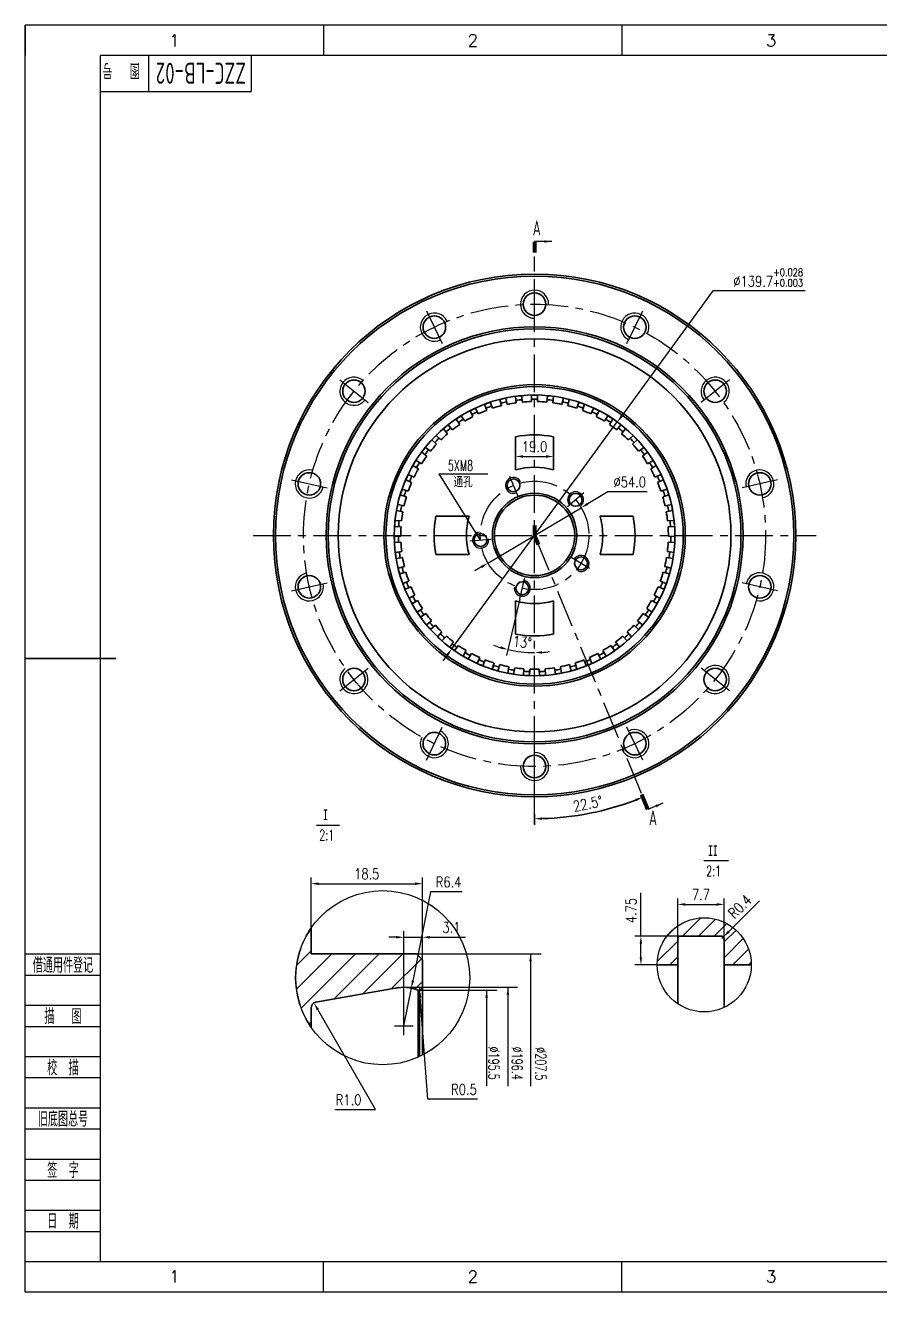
# Model space of a CAD drawing. Header units: millimetres. Extents: x -38 to 854, y -15 to 615.
# Drawn here: x -38 to 388, y -15 to 615 of the extents above; entities that cross this region are included whole.
import ezdxf
from ezdxf.enums import TextEntityAlignment as Align

# ---------------------------------------------------------------- set-up
doc = ezdxf.new("R2010")
doc.units = ezdxf.units.MM
doc.header["$LTSCALE"] = 15
doc.linetypes.add('CENTER', pattern=[2, 1.25, -0.25, 0.25, -0.25])
doc.layers.add('1轮廓实线层', color=7, linetype='Continuous', lineweight=35)
for name, color, linetype in [('2细线层', 4, 'Continuous'), ('3中心线层', 1, 'CENTER'), ('5剖面线层', 2, 'Continuous'), ('6文字层', 3, 'Continuous'), ('7标注层', 4, 'Continuous'), ('图框层', 7, 'Continuous')]:
    doc.layers.add(name, color=color, linetype=linetype)
doc.styles.add('Annotative', font='SimSun.ttf')
doc.styles.add('PC_TEXTSTYLE', font='isocp.shx', dxfattribs={"width": 0.8, "bigfont": 'hzfs.shx'})
doc.styles.add('TH_GBDIM', font='romans.shx', dxfattribs={"width": 0.8, "bigfont": 'gbcbig.shx'})
doc.dimstyles.new('TH_GBDIM', dxfattribs={"dimscale": 1.5, "dimtxt": 3.5, "dimasz": 2.5, "dimexe": 2, "dimexo": 0, "dimgap": 1.5, "dimtad": 1, "dimdec": 1, "dimzin": 0, "dimdsep": 46, "dimtxsty": 'TH_GBDIM', "dimcen": 2.5, "dimclrd": 130, "dimclre": 130, "dimclrt": 3, "dimadec": 0, "dimazin": 0, "dimtfac": 0.714286, "dimtdec": 1, "dimtmove": 0, "dimatfit": 3, "dimfxl": 1, "dimtzin": 0, "dimlwd": -1, "dimlwe": -1, "dimarcsym": 0})

# ---------------------------------------------------------------- blocks, each defined once
blk = doc.blocks.new('*D18')
at = {"layer": '7标注层', "color": 130}
for p, q in [((206.49, 402.08), (206.49, 397.5)), ((210.24, 400.5), (221.74, 400.5)), ((225.49, 402.08), (225.49, 397.5))]:
    blk.add_line(p, q, dxfattribs=at)
for points in [[(210.24, 401.13), (210.24, 399.88), (206.49, 400.5)], [(221.74, 401.13), (221.74, 399.88), (225.49, 400.5)]]:
    blk.add_solid(points, dxfattribs=at)
at = {"layer": 'Defpoints', "color": 0}
for p in [(206.49, 402.08), (225.49, 402.08), (225.49, 400.5)]:
    blk.add_point(p, dxfattribs=at)
at = {"layer": '7标注层', "color": 3, "insert": (215.99, 405.38), "char_height": 5.25, "attachment_point": 5, "style": 'TH_GBDIM'}
blk.add_mtext('19.0', dxfattribs=at)
blk = doc.blocks.new('*D20')
at = {"layer": '7标注层', "color": 130}
for p, q in [((252.52, 382.93), (242.44, 376.95)), ((271.97, 382.93), (252.52, 382.93)), ((192.78, 347.46), (239.21, 375.03)), ((189.55, 345.55), (186.33, 343.64))]:
    blk.add_line(p, q, dxfattribs=at)
for points in [[(242.12, 377.48), (242.76, 376.41), (239.21, 375.03)], [(189.23, 346.09), (189.87, 345.01), (192.78, 347.46)]]:
    blk.add_solid(points, dxfattribs=at)
at = {"layer": 'Defpoints', "color": 0}
for p in [(239.21, 375.03), (192.78, 347.46)]:
    blk.add_point(p, dxfattribs=at)
at = {"layer": '7标注层', "color": 3, "insert": (263.37, 387.81), "char_height": 5.25, "attachment_point": 5, "style": 'TH_GBDIM'}
blk.add_mtext('{∅54.0}{}{}', dxfattribs=at)
blk = doc.blocks.new('*D30')
at = {"layer": '7标注层', "color": 130}
blk.add_line((208.66, 329.72), (202.1, 301.51), dxfattribs=at)
for start, end in [(249.54043, 253.22476), (256.90909, 270), (273.68433, 277.36866)]:
    blk.add_arc((215.99, 361.25), 58.33, start, end, dxfattribs=at)
for points in [[(199.32, 306.01), (199, 304.8), (202.78, 304.44)], [(219.76, 302.42), (219.72, 303.67), (215.99, 302.92)]]:
    blk.add_solid(points, dxfattribs=at)
at = {"layer": 'Defpoints', "color": 0}
for p in [(215.99, 499.97), (211.09, 340.17), (208.66, 329.72), (207.14, 303.6), (215.99, 222.53)]:
    blk.add_point(p, dxfattribs=at)
at = {"layer": '7标注层', "color": 3, "insert": (209.9, 308.14), "char_height": 5.25, "attachment_point": 5, "rotation": 353.45455, "style": 'TH_GBDIM'}
blk.add_mtext('13°', dxfattribs=at)
blk = doc.blocks.new('*D35')
at = {"layer": '7标注层', "color": 130}
for p, q in [((150.91, 121.8), (150.91, 164.31)), ((160.21, 139.67), (160.21, 164.31)), ((147.16, 161.31), (143.41, 161.31)), ((150.91, 161.31), (160.21, 161.31)), ((163.96, 161.31), (181.61, 161.31))]:
    blk.add_line(p, q, dxfattribs=at)
for points in [[(147.16, 161.94), (147.16, 160.69), (150.91, 161.31)], [(163.96, 161.94), (163.96, 160.69), (160.21, 161.31)]]:
    blk.add_solid(points, dxfattribs=at)
at = {"layer": 'Defpoints', "color": 0}
for p in [(160.21, 161.31), (160.21, 139.67), (150.91, 121.8)]:
    blk.add_point(p, dxfattribs=at)
at = {"layer": '7标注层', "color": 3, "insert": (174.66, 166.19), "char_height": 5.25, "attachment_point": 5, "style": 'TH_GBDIM'}
blk.add_mtext('{3.1}{}{}', dxfattribs=at)
blk = doc.blocks.new('*D36')
at = {"layer": '7标注层', "color": 130}
for p, q in [((158.71, 136.57), (158.83, 135.07)), ((162.94, 80.73), (159.11, 131.33)), ((187.54, 80.73), (162.94, 80.73))]:
    blk.add_line(p, q, dxfattribs=at)
blk.add_solid([(159.73, 131.38), (158.49, 131.28), (158.83, 135.07)], dxfattribs=at)
at = {"layer": 'Defpoints', "color": 0}
for p in [(158.71, 136.57), (158.83, 135.07)]:
    blk.add_point(p, dxfattribs=at)
at = {"layer": '7标注层', "color": 3, "insert": (180.84, 85.6), "char_height": 5.25, "attachment_point": 5, "style": 'TH_GBDIM'}
blk.add_mtext('{R0.5}{}{}', dxfattribs=at)
blk = doc.blocks.new('*D37')
at = {"layer": '7标注层', "color": 130}
for p, q in [((136.85, 75.57), (108.09, 125.38)), ((116.72, 75.57), (136.85, 75.57))]:
    blk.add_line(p, q, dxfattribs=at)
blk.add_solid([(108.63, 125.69), (107.55, 125.06), (106.21, 128.62)], dxfattribs=at)
at = {"layer": 'Defpoints', "color": 0}
for p in [(106.21, 128.62), (107.71, 126.03)]:
    blk.add_point(p, dxfattribs=at)
at = {"layer": '7标注层', "color": 3, "insert": (123.42, 80.44), "char_height": 5.25, "attachment_point": 5, "style": 'TH_GBDIM'}
blk.add_mtext('{R1.0}{}{}', dxfattribs=at)
blk = doc.blocks.new('*D38')
at = {"layer": '7标注层', "color": 130}
for p, q in [((164.23, 183.91), (155.41, 139.72)), ((179.88, 183.91), (164.23, 183.91)), ((150.91, 117.21), (154.67, 136.04))]:
    blk.add_line(p, q, dxfattribs=at)
blk.add_solid([(154.79, 139.84), (156.02, 139.6), (154.67, 136.04)], dxfattribs=at)
at = {"layer": 'Defpoints', "color": 0}
for p in [(154.67, 136.04), (150.91, 117.21)]:
    blk.add_point(p, dxfattribs=at)
at = {"layer": '7标注层', "color": 3, "insert": (173.18, 188.79), "char_height": 5.25, "attachment_point": 5, "style": 'TH_GBDIM'}
blk.add_mtext('{R6.4}{}{}', dxfattribs=at)
blk = doc.blocks.new('*D39')
at = {"layer": '7标注层', "color": 130}
for p, q in [((268.93, 161.85), (268.93, 183.5)), ((288.45, 161.85), (265.93, 161.85)), ((268.93, 151.35), (268.93, 158.1)), ((277.02, 147.6), (265.93, 147.6))]:
    blk.add_line(p, q, dxfattribs=at)
for points in [[(268.31, 158.1), (269.56, 158.1), (268.93, 161.85)], [(268.31, 151.35), (269.56, 151.35), (268.93, 147.6)]]:
    blk.add_solid(points, dxfattribs=at)
at = {"layer": 'Defpoints', "color": 0}
for p in [(268.93, 161.85), (288.45, 161.85), (277.02, 147.6)]:
    blk.add_point(p, dxfattribs=at)
at = {"layer": '7标注层', "color": 3, "insert": (264.06, 174.55), "char_height": 5.25, "attachment_point": 5, "rotation": 90, "style": 'TH_GBDIM'}
blk.add_mtext('{4.75}{}{}', dxfattribs=at)
blk = doc.blocks.new('*D40')
at = {"layer": '7标注层', "color": 130}
for p, q in [((287.25, 147.6), (287.25, 180.67)), ((291, 177.67), (306.6, 177.67)), ((310.35, 147.6), (310.35, 180.67))]:
    blk.add_line(p, q, dxfattribs=at)
for points in [[(291, 178.29), (291, 177.04), (287.25, 177.67)], [(306.6, 178.29), (306.6, 177.04), (310.35, 177.67)]]:
    blk.add_solid(points, dxfattribs=at)
at = {"layer": 'Defpoints', "color": 0}
for p in [(310.35, 177.67), (287.25, 147.6), (310.35, 147.6)]:
    blk.add_point(p, dxfattribs=at)
at = {"layer": '7标注层', "color": 3, "insert": (298.8, 182.54), "char_height": 5.25, "attachment_point": 5, "style": 'TH_GBDIM'}
blk.add_mtext('{7.7}{}{}', dxfattribs=at)
blk = doc.blocks.new('*D41')
at = {"layer": '7标注层', "color": 130}
for p, q in [((327.96, 179.46), (312.65, 164.15)), ((309.15, 160.65), (310, 161.5))]:
    blk.add_line(p, q, dxfattribs=at)
blk.add_solid([(312.21, 164.59), (313.09, 163.71), (310, 161.5)], dxfattribs=at)
at = {"layer": 'Defpoints', "color": 0}
for p in [(309.15, 160.65), (310, 161.5)]:
    blk.add_point(p, dxfattribs=at)
at = {"layer": '7标注层', "color": 3, "insert": (318.18, 176.57), "char_height": 5.25, "attachment_point": 5, "rotation": 45, "style": 'TH_GBDIM'}
blk.add_mtext('{R0.4}{}{}', dxfattribs=at)
blk = doc.blocks.new('*D42')
at = {"layer": '7标注层', "color": 130}
for p, q in [((104.71, 159.44), (104.71, 190.97)), ((160.21, 143.32), (160.21, 190.97)), ((108.46, 187.97), (156.46, 187.97))]:
    blk.add_line(p, q, dxfattribs=at)
for points in [[(108.46, 188.59), (108.46, 187.34), (104.71, 187.97)], [(156.46, 188.59), (156.46, 187.34), (160.21, 187.97)]]:
    blk.add_solid(points, dxfattribs=at)
at = {"layer": 'Defpoints', "color": 0}
for p in [(160.21, 187.97), (104.71, 159.44), (160.21, 143.32)]:
    blk.add_point(p, dxfattribs=at)
at = {"layer": '7标注层', "color": 3, "insert": (132.46, 192.84), "char_height": 5.25, "attachment_point": 5, "style": 'TH_GBDIM'}
blk.add_mtext('{18.5}{}{}', dxfattribs=at)
blk = doc.blocks.new('*D46')
at = {"layer": '7标注层', "color": 130}
for p, q in [((304.79, 482.87), (259.39, 420.69)), ((350.69, 482.87), (304.79, 482.87)), ((174.81, 304.83), (257.18, 417.66)), ((172.6, 301.8), (170.39, 298.77))]:
    blk.add_line(p, q, dxfattribs=at)
for points in [[(258.89, 421.06), (259.9, 420.32), (257.18, 417.66)], [(172.09, 302.17), (173.1, 301.43), (174.81, 304.83)]]:
    blk.add_solid(points, dxfattribs=at)
at = {"layer": 'Defpoints', "color": 0}
for p in [(257.18, 417.66), (174.81, 304.83)]:
    blk.add_point(p, dxfattribs=at)
at = {"layer": '7标注层', "color": 3, "insert": (332.3, 489.5), "char_height": 5.25, "attachment_point": 5, "style": 'TH_GBDIM'}
blk.add_mtext('{∅139.7}{}{\\H0.7143x;\\S+0.028^ +0.003;}', dxfattribs=at)
blk = doc.blocks.new('PC_FJL_BLOCK')
at = {"layer": '2细线层'}
for p, q in [((-25, 102), (0, 102)), ((-25, 95), (0, 95)), ((-25, 85), (0, 85)), ((-25, 78), (0, 78)), ((-25, 68), (0, 68)), ((-25, 61), (0, 61)), ((-25, 51), (0, 51)), ((-25, 44), (0, 44)), ((-25, 34), (0, 34)), ((-25, 27), (0, 27)), ((-25, 17), (0, 17)), ((-25, 10), (0, 10)), ((-25, 0), (0, 0))]:
    blk.add_line(p, q, dxfattribs=at)
at = {"layer": '6文字层', "color": 3, "style": 'PC_TEXTSTYLE'}
for s, width, p in [('借通用件登记', 0.667, (-12.5, 98.5)), ('描   图', 0.6667, (-12.5, 81.5)), ('校  描', 0.667, (-12.5, 64.5)), ('旧底图总号', 0.667, (-12.5, 47.5)), ('签  字', 0.667, (-12.5, 30.5)), ('日  期', 0.667, (-12.49, 13.6))]:
    blk.add_text(s, height=5, dxfattribs=dict(at, width=width)).set_placement(p, align=Align.MIDDLE)
at = {"layer": '6文字层', "style": 'PC_TEXTSTYLE'}
for tag, width, p, p2 in [('借通用件登记', 0.671328, (-23.44, 86.36), (-1.25, 86.36)), ('描图', 2.120922, (-23.44, 69.36), (-1.25, 69.36)), ('校图', 2.149976, (-23.75, 52.06), (-1.25, 52.06)), ('旧底图总号', 0.761452, (-22.84, 35.67), (-1.86, 35.67)), ('签字', 2.026939, (-23.14, 18.37), (-1.56, 18.37)), ('日期', 1.89999, (-22.84, 1.37), (-2.17, 1.37))]:
    blk.add_attdef(tag, text='', height=5, dxfattribs=dict(at, width=width)).set_placement(p, p2, align=Align.FIT)
blk = doc.blocks.new('PC_TYDH_BLOCK')
at = {"layer": '2细线层', "linetype": 'Continuous'}
for p, q in [((16, -12), (16, 0)), ((50, 0), (50, -12)), ((0, -12), (50, -12))]:
    blk.add_line(p, q, dxfattribs=at)
at = {"layer": '6文字层', "style": 'PC_TEXTSTYLE', "width": 0.667}
blk.add_text('图   号', height=5, rotation=180, dxfattribs=at).set_placement((13, -2.5))
at = {"layer": '6文字层', "style": 'PC_TEXTSTYLE', "width": 0.970975}
blk.add_attdef('图样代号', text='', height=7, rotation=180, dxfattribs=at).set_placement((48.24, -2.4), (18.35, -2.4), align=Align.FIT)
blk = doc.blocks.new('*D53')
at = {"layer": '1轮廓实线层', "color": 130}
for p, q in [((269.3, 232.29), (270.99, 228.2)), ((215.99, 222.53), (215.99, 217.28))]:
    blk.add_line(p, q, dxfattribs=at)
blk.add_arc((215.99, 361.25), 140.96, 271.52427, 290.9337, dxfattribs=at)
for points in [[(266.13, 230.17), (266.59, 229.01), (269.84, 230.98)], [(219.75, 219.71), (219.74, 220.96), (215.99, 220.28)]]:
    blk.add_solid(points, dxfattribs=at)
at = {"layer": 'Defpoints', "color": 0}
for p in [(215.99, 499.97), (215.99, 361.25), (269.3, 232.29), (215.99, 222.53), (234.36, 221.49)]:
    blk.add_point(p, dxfattribs=at)
at = {"layer": '1轮廓实线层', "color": 3, "insert": (242.5, 227.76), "char_height": 5.25, "attachment_point": 5, "rotation": 11.22899, "style": 'TH_GBDIM'}
blk.add_mtext('{22.5°}{}{}', dxfattribs=at)

msp = doc.modelspace()

# ---------------------------------------------------------------- hatches: boundary and pattern name
at = {"layer": '5剖面线层'}
h = msp.add_hatch(dxfattribs=at)
h.set_pattern_fill('ANSI31', color=256, scale=1.75, style=0)
h.set_pattern_definition([(45, (0, 13.6344), (-3.92886, 3.92886), [])])
h.paths.add_polyline_path([(287.25, 147.6), (287.25, 160.65, -0.414214), (288.45, 161.85), (309.15, 161.85, -0.414214), (310.35, 160.65), (310.35, 147.6), (323.88, 147.6, 1), (277.02, 147.6)])
h = msp.add_hatch(dxfattribs=at)
h.set_pattern_fill('ANSI31', color=256, scale=2.625, style=0)
h.set_pattern_definition([(45, (-58.224, -90.882), (-5.8933, 5.8933), [])])
h.paths.add_polyline_path([(158.71, 135.07), (157.98, 135.07), (150.91, 136.41, 0.054999), (146.73, 135.95), (107.19, 128.98, 0.36397), (104.71, 126.03), (104.71, 116.61, -0.311432), (104.71, 165.81), (104.71, 153.07), (157.21, 153.07), (160.21, 150.07), (160.21, 136.41), (160.21, 136.41, -0.384754)])

# ---------------------------------------------------------------- linework, layer by layer
at = {"layer": '1轮廓实线层'}
for p, q in [((198.73, 428.88), (199.45, 425.76)), ((201.65, 429.56), (202.37, 426.44)), ((206.55, 430.41), (206.91, 427.23)), ((209.53, 430.75), (209.9, 427.57)), ((214.49, 427.83), (214.49, 431.03)), ((217.49, 427.83), (217.49, 431.03)), ((222.09, 427.57), (222.46, 430.75)), ((225.07, 427.23), (225.44, 430.41)), ((229.61, 426.44), (230.34, 429.56)), ((232.54, 425.76), (233.26, 428.88)), ((183.86, 423.21), (185.27, 420.34)), ((186.55, 424.53), (187.96, 421.66)), ((191.13, 426.47), (192.21, 423.45)), ((193.96, 427.48), (195.03, 424.46)), ((236.96, 424.46), (238.03, 427.48)), ((239.78, 423.45), (240.86, 426.47)), ((244.03, 421.66), (245.44, 424.53)), ((246.72, 420.34), (248.13, 423.21)), ((172.98, 416.22), (175.01, 413.74)), ((177, 419.14), (178.74, 416.45)), ((179.53, 420.76), (181.26, 418.07)), ((250.73, 418.07), (252.46, 420.76)), ((253.25, 416.45), (254.98, 419.14)), ((256.98, 413.74), (259.01, 416.22)), ((167, 410.96), (169.29, 408.73)), ((170.66, 414.32), (172.69, 411.84)), ((206.49, 393.82), (206.49, 410.34)), ((225.49, 393.82), (225.49, 410.34)), ((259.3, 411.84), (261.33, 414.32)), ((262.7, 408.73), (264.99, 410.96)), ((161.65, 405.05), (164.18, 403.09)), ((164.91, 408.81), (167.2, 406.58)), ((264.79, 406.58), (267.08, 408.81)), ((267.81, 403.09), (270.34, 405.05)), ((157.01, 398.57), (159.75, 396.92)), ((159.82, 402.67), (162.35, 400.72)), ((269.64, 400.72), (272.17, 402.67)), ((272.24, 396.92), (274.98, 398.57)), ((153.14, 391.6), (156.05, 390.27)), ((155.46, 396), (158.2, 394.35)), ((273.79, 394.35), (276.53, 396)), ((275.94, 390.27), (278.85, 391.6)), ((151.89, 388.87), (154.81, 387.54)), ((280.1, 388.87), (277.18, 387.54)), ((149.16, 381.39), (152.21, 380.4)), ((150.09, 384.24), (153.13, 383.25)), ((281.9, 384.24), (278.86, 383.25)), ((282.83, 381.39), (279.78, 380.4)), ((147.3, 373.64), (150.44, 373)), ((147.9, 376.58), (151.04, 375.94)), ((284.09, 376.58), (280.95, 375.94)), ((284.69, 373.64), (281.55, 373)), ((146.34, 365.72), (149.53, 365.45)), ((146.6, 368.71), (149.78, 368.44)), ((166.91, 370.75), (183.42, 370.75)), ((265.08, 370.75), (248.57, 370.75)), ((285.39, 368.71), (282.21, 368.44)), ((285.65, 365.72), (282.46, 365.45)), ((146.2, 360.75), (149.4, 360.85)), ((285.79, 360.75), (282.59, 360.85)), ((146.28, 357.76), (149.48, 357.85)), ((146.71, 352.8), (149.88, 353.26)), ((285.28, 352.8), (282.11, 353.26)), ((285.71, 357.76), (282.51, 357.85)), ((147.13, 349.83), (150.3, 350.29)), ((166.91, 351.75), (183.42, 351.75)), ((265.08, 351.75), (248.57, 351.75)), ((284.85, 349.83), (281.69, 350.29)), ((148.12, 344.96), (151.22, 345.77)), ((148.88, 342.06), (151.98, 342.87)), ((283.1, 342.06), (280.01, 342.87)), ((283.87, 344.96), (280.77, 345.77)), ((150.42, 337.33), (153.4, 338.49)), ((151.51, 334.53), (154.49, 335.69)), ((280.48, 334.53), (277.5, 335.69)), ((281.57, 337.33), (278.59, 338.49)), ((153.58, 330.01), (156.41, 331.5)), ((154.98, 327.36), (157.81, 328.85)), ((206.49, 312.16), (206.49, 328.67)), ((225.49, 312.16), (225.49, 328.67)), ((277.01, 327.36), (274.18, 328.85)), ((278.41, 330.01), (275.58, 331.5)), ((157.54, 323.1), (160.19, 324.9)), ((159.24, 320.62), (161.88, 322.43)), ((272.75, 320.62), (270.11, 322.43)), ((274.45, 323.1), (271.8, 324.9)), ((162.27, 316.68), (164.69, 318.78)), ((164.24, 314.42), (166.66, 316.51)), ((267.75, 314.42), (265.33, 316.51)), ((269.72, 316.68), (267.3, 318.78)), ((167.7, 310.85), (169.87, 313.21)), ((169.91, 308.82), (172.08, 311.18)), ((262.08, 308.82), (259.91, 311.18)), ((264.29, 310.85), (262.12, 313.21)), ((173.76, 305.67), (175.64, 308.26)), ((176.19, 303.91), (178.07, 306.5)), ((180.37, 301.22), (181.95, 304.01)), ((182.99, 299.75), (184.56, 302.53)), ((249, 299.75), (247.43, 302.53)), ((251.62, 301.22), (250.04, 304.01)), ((255.8, 303.91), (253.92, 306.5)), ((258.23, 305.67), (256.34, 308.26)), ((-37.5, 300), (7.5, 300)), ((187.45, 297.55), (188.69, 300.5)), ((190.21, 296.38), (191.46, 299.33)), ((194.9, 294.71), (195.8, 297.78)), ((197.77, 293.87), (198.68, 296.94)), ((234.22, 293.87), (233.31, 296.94)), ((237.09, 294.71), (236.19, 297.78)), ((241.78, 296.38), (240.53, 299.33)), ((244.54, 297.55), (243.3, 300.5)), ((202.62, 292.74), (203.16, 295.9)), ((205.57, 292.23), (206.12, 295.38)), ((210.51, 291.66), (210.7, 294.86)), ((213.51, 291.49), (213.69, 294.69)), ((218.48, 291.49), (218.3, 294.69)), ((221.48, 291.66), (221.29, 294.86)), ((226.42, 292.23), (225.87, 295.38)), ((229.37, 292.74), (228.83, 295.9)), ((104.71, 153.07), (104.71, 165.81)), ((287.25, 147.6), (287.25, 160.65)), ((287.25, 147.6), (287.25, 159.3)), ((287.25, 147.6), (287.25, 159.3)), ((288.45, 161.85), (309.15, 161.85)), ((310.35, 160.65), (310.35, 147.6)), ((104.71, 153.07), (157.21, 153.07)), ((160.21, 150.07), (157.21, 153.07)), ((160.21, 150.07), (160.21, 136.57)), ((277.02, 147.6), (287.25, 147.6)), ((287.25, 147.6), (287.25, 128.24)), ((310.35, 147.6), (323.88, 147.6)), ((310.35, 147.6), (310.35, 126.36)), ((148.44, 136.25), (107.19, 128.98)), ((158.71, 135.07), (157.98, 135.07)), ((157.98, 135.07), (157.98, 101.62)), ((158.71, 135.07), (158.71, 101.96)), ((160.21, 136.57), (160.21, 102.69)), ((104.71, 126.03), (104.71, 116.61))]:
    msp.add_line(p, q, dxfattribs=at)
for centre, radius in [((215.99, 361.25), 130), ((215.99, 361.25), 129), ((215.99, 476.25), 5.6), ((166.1, 464.86), 5.6), ((265.89, 464.86), 5.6), ((215.99, 361.25), 103.75), ((215.99, 361.25), 102.75), ((215.99, 361.25), 97.75), ((126.09, 432.95), 5.6), ((215.99, 361.25), 75), ((215.99, 361.25), 74), ((305.9, 432.95), 5.6), ((215.99, 361.25), 69.85), ((103.88, 386.84), 5.6), ((328.11, 386.84), 5.6), ((205.48, 386.12), 3.2), ((215.99, 361.25), 21), ((215.99, 361.25), 20), ((236.4, 378.93), 3.2), ((189.09, 358.94), 3.2), ((239.12, 347.3), 3.2), ((103.88, 335.66), 5.6), ((328.11, 335.66), 5.6), ((209.88, 334.95), 3.2), ((126.09, 289.55), 5.6), ((305.9, 289.55), 5.6), ((166.1, 257.64), 5.6), ((265.89, 257.64), 5.6), ((215.99, 246.25), 5.6)]:
    msp.add_circle(centre, radius, dxfattribs=at)
for centre, radius, start, end in [((215.99, 361.25), 69.8, 101.8596, 104.32222), ((215.99, 361.25), 69.8, 95.31415, 97.77676), ((215.99, 361.25), 67.8, 95.27782, 97.81309), ((215.99, 361.25), 69.8, 88.76869, 91.23131), ((215.99, 361.25), 67.8, 88.73236, 91.26764), ((215.99, 361.25), 67.8, 82.18691, 84.72218), ((215.99, 361.25), 69.8, 82.22324, 84.68585), ((215.99, 361.25), 69.8, 75.67778, 78.1404), ((215.99, 361.25), 69.8, 114.95051, 117.41313), ((215.99, 361.25), 67.8, 114.91418, 117.44945), ((215.99, 361.25), 66.6, 110.92684, 114.89134), ((215.99, 361.25), 69.8, 108.40506, 110.86767), ((215.99, 361.25), 67.8, 108.36873, 110.904), ((215.99, 361.25), 66.6, 104.38139, 108.34588), ((215.99, 361.25), 67.8, 101.82327, 104.35855), ((215.99, 361.25), 66.6, 97.83593, 101.80043), ((215.99, 361.25), 66.6, 91.29048, 95.25497), ((215.99, 361.25), 66.6, 84.74503, 88.70952), ((215.99, 361.25), 66.6, 78.19957, 82.16407), ((215.99, 361.25), 67.8, 75.64145, 78.17673), ((215.99, 361.25), 66.6, 71.65412, 75.61861), ((215.99, 361.25), 67.8, 69.096, 71.63127), ((215.99, 361.25), 69.8, 69.13233, 71.59494), ((215.99, 361.25), 66.6, 65.10866, 69.07316), ((215.99, 361.25), 67.8, 62.55055, 65.08582), ((215.99, 361.25), 69.8, 62.58687, 65.04949), ((215.99, 361.25), 69.8, 128.04142, 130.50404), ((215.99, 361.25), 66.6, 124.01775, 127.98225), ((215.99, 361.25), 69.8, 121.49596, 123.95858), ((215.99, 361.25), 67.8, 121.45964, 123.99491), ((215.99, 361.25), 66.6, 117.4723, 121.43679), ((215.99, 361.25), 66.6, 58.56321, 62.5277), ((215.99, 361.25), 67.8, 56.00509, 58.54036), ((215.99, 361.25), 69.8, 56.04142, 58.50404), ((215.99, 361.25), 66.6, 52.01775, 55.98225), ((215.99, 361.25), 69.8, 49.49596, 51.95858), ((215.99, 361.25), 69.8, 134.58687, 137.04949), ((215.99, 361.25), 67.8, 134.55055, 137.08582), ((215.99, 361.25), 66.6, 130.56321, 134.5277), ((215.99, 361.25), 67.8, 128.00509, 130.54036), ((215.99, 361.25), 50, 79.04722, 100.95278), ((215.99, 361.25), 67.8, 49.45964, 51.99491), ((215.99, 361.25), 66.6, 45.4723, 49.43679), ((215.99, 361.25), 67.8, 42.91418, 45.44945), ((215.99, 361.25), 69.8, 42.95051, 45.41313), ((215.99, 361.25), 69.8, 141.13233, 143.59494), ((215.99, 361.25), 67.8, 141.096, 143.63127), ((215.99, 361.25), 66.6, 137.10866, 141.07316), ((215.99, 361.25), 66.6, 38.92684, 42.89134), ((215.99, 361.25), 67.8, 36.36873, 38.904), ((215.99, 361.25), 69.8, 36.40506, 38.86767), ((215.99, 361.25), 69.8, 147.67778, 150.1404), ((215.99, 361.25), 67.8, 147.64145, 150.17673), ((215.99, 361.25), 66.6, 143.65412, 147.61861), ((215.99, 361.25), 66.6, 32.38139, 36.34588), ((215.99, 361.25), 67.8, 29.82327, 32.35855), ((215.99, 361.25), 69.8, 29.8596, 32.32222), ((215.99, 361.25), 69.8, 154.22324, 156.68585), ((215.99, 361.25), 67.8, 154.18691, 156.72218), ((215.99, 361.25), 66.6, 150.19957, 154.16407), ((215.99, 361.25), 33.93, 73.74238, 106.25762), ((215.99, 361.25), 66.6, 25.83593, 29.80043), ((215.99, 361.25), 67.8, 23.27782, 25.81309), ((215.99, 361.25), 69.8, 23.31415, 25.77676), ((215.99, 361.25), 66.6, 156.74503, 160.70952), ((215.99, 361.25), 66.6, 19.29048, 23.25497), ((215.99, 361.25), 69.8, 160.76869, 163.23131), ((215.99, 361.25), 66.6, 163.29048, 167.25497), ((215.99, 361.25), 67.8, 160.73236, 163.26764), ((215.99, 361.25), 66.6, 12.74503, 16.70952), ((215.99, 361.25), 67.8, 16.73236, 19.26764), ((215.99, 361.25), 69.8, 16.76869, 19.23131), ((215.99, 361.25), 69.8, 167.31415, 169.77676), ((215.99, 361.25), 67.8, 167.27782, 169.81309), ((215.99, 361.25), 66.6, 169.83593, 173.80043), ((215.99, 361.25), 66.6, 6.19957, 10.16407), ((215.99, 361.25), 67.8, 10.18691, 12.72218), ((215.99, 361.25), 69.8, 10.22324, 12.68585), ((215.99, 361.25), 69.8, 173.8596, 176.32222), ((215.99, 361.25), 67.8, 173.82327, 176.35855), ((215.99, 361.25), 66.6, 176.38139, 180.34588), ((215.99, 361.25), 50, 169.04722, 190.95278), ((215.99, 361.25), 33.93, 163.74238, 196.25762), ((215.99, 361.25), 33.93, 343.74238, 16.25762), ((215.99, 361.25), 50, 349.04722, 10.95278), ((215.99, 361.25), 66.6, 359.65412, 3.61861), ((215.99, 361.25), 67.8, 3.64145, 6.17673), ((215.99, 361.25), 69.8, 3.67778, 6.1404), ((215.99, 361.25), 69.8, 180.40506, 182.86767), ((215.99, 361.25), 67.8, 180.36873, 182.904), ((215.99, 361.25), 67.8, 357.096, 359.63127), ((215.99, 361.25), 69.8, 357.13233, 359.59494), ((215.99, 361.25), 69.8, 186.95051, 189.41313), ((215.99, 361.25), 67.8, 186.91418, 189.44945), ((215.99, 361.25), 66.6, 182.92684, 186.89134), ((215.99, 361.25), 66.6, 353.10866, 357.07316), ((215.99, 361.25), 67.8, 350.55055, 353.08582), ((215.99, 361.25), 69.8, 350.58687, 353.04949), ((215.99, 361.25), 66.6, 189.4723, 193.43679), ((215.99, 361.25), 66.6, 346.56321, 350.5277), ((215.99, 361.25), 69.8, 193.49596, 195.95858), ((215.99, 361.25), 67.8, 193.45964, 195.99491), ((215.99, 361.25), 66.6, 196.01775, 199.98225), ((215.99, 361.25), 66.6, 340.01775, 343.98225), ((215.99, 361.25), 67.8, 344.00509, 346.54036), ((215.99, 361.25), 69.8, 344.04142, 346.50404), ((215.99, 361.25), 69.8, 200.04142, 202.50404), ((215.99, 361.25), 67.8, 200.00509, 202.54036), ((215.99, 361.25), 66.6, 202.56321, 206.5277), ((215.99, 361.25), 66.6, 333.4723, 337.43679), ((215.99, 361.25), 67.8, 337.45964, 339.99491), ((215.99, 361.25), 69.8, 337.49596, 339.95858), ((215.99, 361.25), 69.8, 206.58687, 209.04949), ((215.99, 361.25), 67.8, 206.55055, 209.08582), ((215.99, 361.25), 66.6, 209.10866, 213.07316), ((215.99, 361.25), 33.93, 253.74238, 286.25762), ((215.99, 361.25), 66.6, 326.92684, 330.89134), ((215.99, 361.25), 67.8, 330.91418, 333.44945), ((215.99, 361.25), 69.8, 330.95051, 333.41313), ((215.99, 361.25), 69.8, 213.13233, 215.59494), ((215.99, 361.25), 67.8, 213.096, 215.63127), ((215.99, 361.25), 66.6, 215.65412, 219.61861), ((215.99, 361.25), 66.6, 320.38139, 324.34588), ((215.99, 361.25), 67.8, 324.36873, 326.904), ((215.99, 361.25), 69.8, 324.40506, 326.86767), ((215.99, 361.25), 69.8, 219.67778, 222.1404), ((215.99, 361.25), 67.8, 219.64145, 222.17673), ((215.99, 361.25), 66.6, 222.19957, 226.16407), ((215.99, 361.25), 66.6, 313.83593, 317.80043), ((215.99, 361.25), 67.8, 317.82327, 320.35855), ((215.99, 361.25), 69.8, 317.8596, 320.32222), ((215.99, 361.25), 69.8, 226.22324, 228.68585), ((215.99, 361.25), 67.8, 226.18691, 228.72218), ((215.99, 361.25), 66.6, 228.74503, 232.70952), ((215.99, 361.25), 50, 259.04722, 280.95278), ((215.99, 361.25), 66.6, 307.29048, 311.25497), ((215.99, 361.25), 67.8, 311.27782, 313.81309), ((215.99, 361.25), 69.8, 311.31415, 313.77676), ((215.99, 361.25), 69.8, 232.76869, 235.23131), ((215.99, 361.25), 67.8, 232.73236, 235.26764), ((215.99, 361.25), 66.6, 235.29048, 239.25497), ((215.99, 361.25), 67.8, 239.27782, 241.81309), ((215.99, 361.25), 66.6, 241.83593, 245.80043), ((215.99, 361.25), 66.6, 294.19957, 298.16407), ((215.99, 361.25), 67.8, 298.18691, 300.72218), ((215.99, 361.25), 66.6, 300.74503, 304.70952), ((215.99, 361.25), 67.8, 304.73236, 307.26764), ((215.99, 361.25), 69.8, 304.76869, 307.23131), ((215.99, 361.25), 69.8, 239.31415, 241.77676), ((215.99, 361.25), 69.8, 245.8596, 248.32222), ((215.99, 361.25), 67.8, 245.82327, 248.35855), ((215.99, 361.25), 66.6, 248.38139, 252.34588), ((215.99, 361.25), 67.8, 252.36873, 254.904), ((215.99, 361.25), 66.6, 254.92684, 258.89134), ((215.99, 361.25), 66.6, 281.10866, 285.07316), ((215.99, 361.25), 67.8, 285.096, 287.63127), ((215.99, 361.25), 66.6, 287.65412, 291.61861), ((215.99, 361.25), 67.8, 291.64145, 294.17673), ((215.99, 361.25), 69.8, 291.67778, 294.1404), ((215.99, 361.25), 69.8, 298.22324, 300.68585), ((215.99, 361.25), 69.8, 252.40506, 254.86767), ((215.99, 361.25), 69.8, 258.95051, 261.41313), ((215.99, 361.25), 67.8, 258.91418, 261.44945), ((215.99, 361.25), 66.6, 261.4723, 265.43679), ((215.99, 361.25), 69.8, 265.49596, 267.95858), ((215.99, 361.25), 67.8, 265.45964, 267.99491), ((215.99, 361.25), 66.6, 268.01775, 271.98225), ((215.99, 361.25), 67.8, 272.00509, 274.54036), ((215.99, 361.25), 69.8, 272.04142, 274.50404), ((215.99, 361.25), 66.6, 274.56321, 278.5277), ((215.99, 361.25), 67.8, 278.55055, 281.08582), ((215.99, 361.25), 69.8, 278.58687, 281.04949), ((215.99, 361.25), 69.8, 285.13233, 287.59494), ((288.45, 160.65), 1.2, 90, 180), ((309.15, 160.65), 1.2, 0, 90), ((150.91, 117.21), 19.2, 68.40371, 102.59216), ((158.71, 136.57), 1.5, 270, 0), ((107.71, 126.03), 3, 100, 180)]:
    msp.add_arc(centre, radius, start, end, dxfattribs=at)
at = {"layer": '2细线层'}
for p, q in [((-37.5, -15), (-37.5, 615)), ((853.5, 615), (-37.5, 615)), ((-37.5, 615), (-37.5, 600)), ((111, 615), (111, 600)), ((259.5, 615), (259.5, 600)), ((-37.5, -15), (-37.5, 0)), ((111, -15), (111, 0)), ((259.5, -15), (259.5, 0)), ((-37.5, -15), (853.5, -15))]:
    msp.add_line(p, q, dxfattribs=at)
for centre, radius in [((140.38, 141.21), 43.33), ((300.45, 147.6), 23.43)]:
    msp.add_circle(centre, radius, dxfattribs=at)
for centre, radius, start, end in [((215.99, 476.25), 7, 0, 270), ((166.1, 464.86), 7, 25.71429, 295.71429), ((265.89, 464.86), 7, 334.28571, 244.28571), ((126.09, 432.95), 7, 51.42857, 321.42857), ((305.9, 432.95), 7, 308.57143, 218.57143), ((103.88, 386.84), 7, 77.14286, 347.14286), ((328.11, 386.84), 7, 282.85714, 192.85714), ((205.48, 386.12), 4, 27.32708, 297.32708), ((236.4, 378.93), 4, 315.32708, 225.32708), ((189.09, 358.94), 4, 99.32708, 9.32708), ((239.12, 347.3), 4, 243.32708, 153.32708), ((103.88, 335.66), 7, 102.85714, 12.85714), ((328.11, 335.66), 7, 257.14286, 167.14286), ((209.88, 334.95), 4, 171.32708, 81.32708), ((305.9, 289.55), 7, 231.42857, 141.42857), ((126.09, 289.55), 7, 128.57143, 38.57143), ((265.89, 257.64), 7, 205.71429, 115.71429), ((166.1, 257.64), 7, 154.28571, 64.28571), ((215.99, 246.25), 7, 180, 90), ((140.38, 141.21), 43.33, 145.40343, 214.59657)]:
    msp.add_arc(centre, radius, start, end, dxfattribs=at)
at = {"layer": '3中心线层'}
for p, q in [((215.99, 222.53), (215.99, 499.97)), ((215.99, 467.21), (215.99, 485.28)), ((162.18, 473), (170.02, 456.72)), ((261.97, 456.72), (269.81, 473)), ((119.02, 438.58), (133.15, 427.31)), ((312.97, 438.58), (298.84, 427.31)), ((203.54, 390.72), (207.72, 380.84)), ((95.07, 388.85), (112.69, 384.83)), ((336.92, 388.85), (319.3, 384.83)), ((240.45, 382.44), (232.35, 375.42)), ((75.89, 361.25), (356.1, 361.25)), ((183.75, 358.48), (194.44, 359.4)), ((215.99, 361.25), (269.3, 232.29)), ((243.4, 344.72), (234.21, 350.26)), ((95.07, 333.65), (112.69, 337.67)), ((208.66, 329.72), (211.09, 340.17)), ((336.92, 333.65), (319.3, 337.67)), ((119.02, 283.91), (133.15, 295.18)), ((312.97, 283.91), (298.84, 295.18)), ((162.18, 249.5), (170.02, 265.78)), ((269.81, 249.5), (261.97, 265.78)), ((215.99, 237.21), (215.99, 255.28))]:
    msp.add_line(p, q, dxfattribs=at)
for radius in [115, 27]:
    msp.add_circle((215.99, 361.25), radius, dxfattribs=at)
at = {"layer": '7标注层'}
for p, q in [((107.38, 217.14), (118.95, 217.14)), ((300.24, 199.47), (312.59, 199.47)), ((157.21, 153.07), (219.28, 153.07)), ((150.91, 136.41), (207.46, 136.41)), ((158.71, 135.07), (197.15, 135.07)), ((150.91, 112.62), (150.91, 121.8)), ((146.32, 117.21), (155.51, 117.21))]:
    msp.add_line(p, q, dxfattribs=at)
at = {"layer": '7标注层', "lineweight": -2, "const_width": 2}
msp.add_lwpolyline([(215.99, 501.88), (215.99, 507.45)], dxfattribs=at)
at = {"layer": '7标注层', "const_width": 2}
for points in [[(215.99, 366.25), (215.99, 361.25), (217.9, 356.63)], [(269.3, 232.29), (270.44, 229.52), (271.58, 226.74), (272.34, 224.89)]]:
    msp.add_lwpolyline(points, dxfattribs=at)
at = {"layer": '图框层'}
for p, q in [((0, 0), (0, 600)), ((838.5, 600), (0, 600)), ((0, 0), (838.5, 0))]:
    msp.add_line(p, q, dxfattribs=at)

# ---------------------------------------------------------------- block references
ref = msp.add_blockref('PC_TYDH_BLOCK', (0, 600), dxfattribs=dict(at, xscale=1.5, yscale=1.5, zscale=1.5))
ref.add_attrib('图样代号', 'ZZC-LB-02', dxfattribs={"layer": '6文字层', "height": 10.5, "rotation": 180, "style": 'PC_TEXTSTYLE', "width": 0.655984}).set_placement((72.36, 596.4), (27.52, 596.4), align=Align.FIT)
at = {"layer": '图框层', "xscale": 1.5, "yscale": 1.5, "zscale": 1.5}
msp.add_blockref('PC_FJL_BLOCK', (0, 0), dxfattribs=at)

# ---------------------------------------------------------------- texts
at = {"layer": '6文字层', "style": 'TH_GBDIM'}
for s, p in [('1', (36.75, 607.5)), ('2', (185.25, 607.5)), ('3', (333.75, 607.5)), ('1', (36.75, -7.5)), ('2', (185.25, -7.5)), ('3', (333.75, -7.5))]:
    msp.add_text(s, height=6, dxfattribs=at).set_placement(p, align=Align.MIDDLE)
at = {"layer": '6文字层', "width": 0.667}
for s, height, style, p in [('A', 7.5, 'PC_TEXTSTYLE', (215.07, 510.45)), ('5XM8', 5.25, 'TH_GBDIM', (172.82, 393.36)), ('通孔', 5.25, 'PC_TEXTSTYLE', (175.69, 385.18)), ('I', 5.25, 'Annotative', (110.74, 219.64)), ('A', 7.5, 'PC_TEXTSTYLE', (272.91, 216.96)), ('2:1', 5.25, 'TH_GBDIM', (108.81, 209.53)), ('II', 5.25, 'Annotative', (302.36, 201.79)), ('2:1', 5.25, 'TH_GBDIM', (301.39, 191.68))]:
    msp.add_text(s, height=height, dxfattribs=dict(at, style=style)).set_placement(p)
at = {"layer": '6文字层', "style": 'TH_GBDIM', "width": 0.667}
for s, p in [('%%C195.5', (193.09, 106.98)), ('%%C196.4', (204.7, 106.88)), ('%%C207.5', (216.43, 106.65))]:
    msp.add_text(s, height=5.25, rotation=270, dxfattribs=at).set_placement(p)

# ---------------------------------------------------------------- dimensions: what is measured, and where the dimension line sits
at = {"layer": '1轮廓实线层'}
dim = msp.add_angular_dim_2l(base=(234.36, 221.49), line1=((215.99, 361.25), (269.3, 232.29)), line2=((215.99, 222.53), (215.99, 499.97)), text='{<>}{}{}', dimstyle='TH_GBDIM', override={"dimgap": 1.5, "dimtad": 1, "dimjust": 0, "dimse1": 0, "dimse2": 0, "dimsd1": 0, "dimsd2": 0, "dimadec": 1}, dxfattribs=at)
dim.commit()
dim.dimension.update_dxf_attribs({"geometry": '*D53', "text_midpoint": (243.44, 222.98), "dimtype": 162})
at = {"layer": '7标注层'}
dim = msp.add_angular_dim_2l(base=(207.14, 303.6), line1=((215.99, 222.53), (215.99, 499.97)), line2=((208.66, 329.72), (211.09, 340.17)), dimstyle='TH_GBDIM', dxfattribs=at)
dim.commit()
dim.dimension.update_dxf_attribs({"geometry": '*D30', "text_midpoint": (209.9, 308.14)})
for p1, p2, text, picture, middle in [((174.81, 304.83), (257.18, 417.66), '{<>}{}{\\H0.7143x;\\S+0.028^ +0.003;}', '*D46', (332.3, 482.87)), ((192.78, 347.46), (239.21, 375.03), '{<>}{}{}', '*D20', (263.37, 382.93))]:
    dim = msp.add_diameter_dim_2p(p1=p1, p2=p2, text=text, dimstyle='TH_GBDIM', override={"dimgap": 1.5, "dimtad": 1, "dimtih": 0, "dimtoh": 1, "dimdec": 1, "dimlfac": 1, "dimse1": 0, "dimse2": 0, "dimsd1": 0, "dimsd2": 0, "dimtix": 0, "dimtofl": 1, "dimatfit": 3}, dxfattribs=at)
    dim.commit()
    dim.dimension.update_dxf_attribs({"geometry": picture, "text_midpoint": middle, "dimtype": 163})
dim = msp.add_linear_dim(base=(225.49, 400.5), p1=(206.49, 402.08), p2=(225.49, 402.08), dimstyle='TH_GBDIM', dxfattribs=at)
dim.commit()
dim.dimension.update_dxf_attribs({"geometry": '*D18', "text_midpoint": (215.99, 400.5), "dimtype": 160})
for base, p1, p2, text, picture, middle in [((160.21, 187.97), (104.71, 159.44), (160.21, 143.32), '{18.5}{}{}', '*D42', (132.46, 192.84)), ((160.21, 161.31), (150.91, 121.8), (160.21, 139.67), '{3.1}{}{}', '*D35', (174.66, 166.19))]:
    dim = msp.add_linear_dim(base=base, p1=p1, p2=p2, text=text, dimstyle='TH_GBDIM', override={"dimgap": 1.5, "dimtad": 1, "dimjust": 0, "dimdec": 1, "dimlfac": 1, "dimse1": 0, "dimse2": 0, "dimsd1": 0, "dimsd2": 0}, dxfattribs=at)
    dim.commit()
    dim.dimension.update_dxf_attribs({"geometry": picture, "text_midpoint": middle})
for center, mpoint, text, picture, middle in [((150.91, 117.21), (154.67, 136.04), '{R6.4}{}{}', '*D38', (173.18, 183.91)), ((158.71, 136.57), (158.83, 135.07), '{R0.5}{}{}', '*D36', (180.84, 80.73)), ((107.71, 126.03), (106.21, 128.62), '{R1.0}{}{}', '*D37', (123.42, 75.57))]:
    dim = msp.add_radius_dim(center=center, mpoint=mpoint, text=text, dimstyle='TH_GBDIM', override={"dimgap": 1.5, "dimtad": 1, "dimtih": 0, "dimtoh": 1, "dimdec": 1, "dimlfac": 1, "dimse1": 0, "dimse2": 0, "dimsd1": 0, "dimsd2": 0, "dimtix": 0, "dimtofl": 1, "dimatfit": 3}, dxfattribs=at)
    dim.commit()
    dim.dimension.update_dxf_attribs({"geometry": picture, "text_midpoint": middle, "dimtype": 164})
dim = msp.add_linear_dim(base=(268.93, 161.85), p1=(277.02, 147.6), p2=(288.45, 161.85), angle=90, text='{4.75}{}{}', dimstyle='TH_GBDIM', override={"dimgap": 1.5, "dimtad": 1, "dimjust": 0, "dimdec": 1, "dimlfac": 1, "dimse1": 0, "dimse2": 0, "dimsd1": 0, "dimsd2": 0}, dxfattribs=at)
dim.commit()
dim.dimension.update_dxf_attribs({"geometry": '*D39', "text_midpoint": (264.06, 174.55)})
dim = msp.add_linear_dim(base=(310.35, 177.67), p1=(287.25, 147.6), p2=(310.35, 147.6), text='{7.7}{}{}', dimstyle='TH_GBDIM', override={"dimgap": 1.5, "dimtad": 1, "dimjust": 0, "dimdec": 1, "dimlfac": 1, "dimse1": 0, "dimse2": 0, "dimsd1": 0, "dimsd2": 0}, dxfattribs=at)
dim.commit()
dim.dimension.update_dxf_attribs({"geometry": '*D40', "text_midpoint": (298.8, 177.67), "dimtype": 160})
dim = msp.add_radius_dim(center=(309.15, 160.65), mpoint=(310, 161.5), text='{R0.4}{}{}', dimstyle='TH_GBDIM', override={"dimgap": 1.5, "dimtad": 1, "dimtih": 0, "dimtoh": 0, "dimdec": 1, "dimlfac": 1, "dimse1": 0, "dimse2": 0, "dimsd1": 0, "dimsd2": 0, "dimtix": 0, "dimtofl": 1, "dimatfit": 3}, dxfattribs=at)
dim.commit()
dim.dimension.update_dxf_attribs({"geometry": '*D41', "text_midpoint": (318.18, 176.57)})

# ---------------------------------------------------------------- leaders
for points in [[(224.59, 507.45), (215.99, 507.45)], [(189.09, 358.94), (168.51, 391.9), (192.71, 391.9)], [(279.82, 227.98), (272.34, 224.89)], [(214.01, 153.07), (214.01, 87.25)], [(192.12, 135.07), (192.12, 87.25)], [(202.71, 136.41), (202.71, 87.25)]]:
    msp.add_leader(points, dimstyle='TH_GBDIM', override={"dimgap": 1.5, "dimtad": 0}, dxfattribs=at)

doc.saveas('drawing.dxf')
